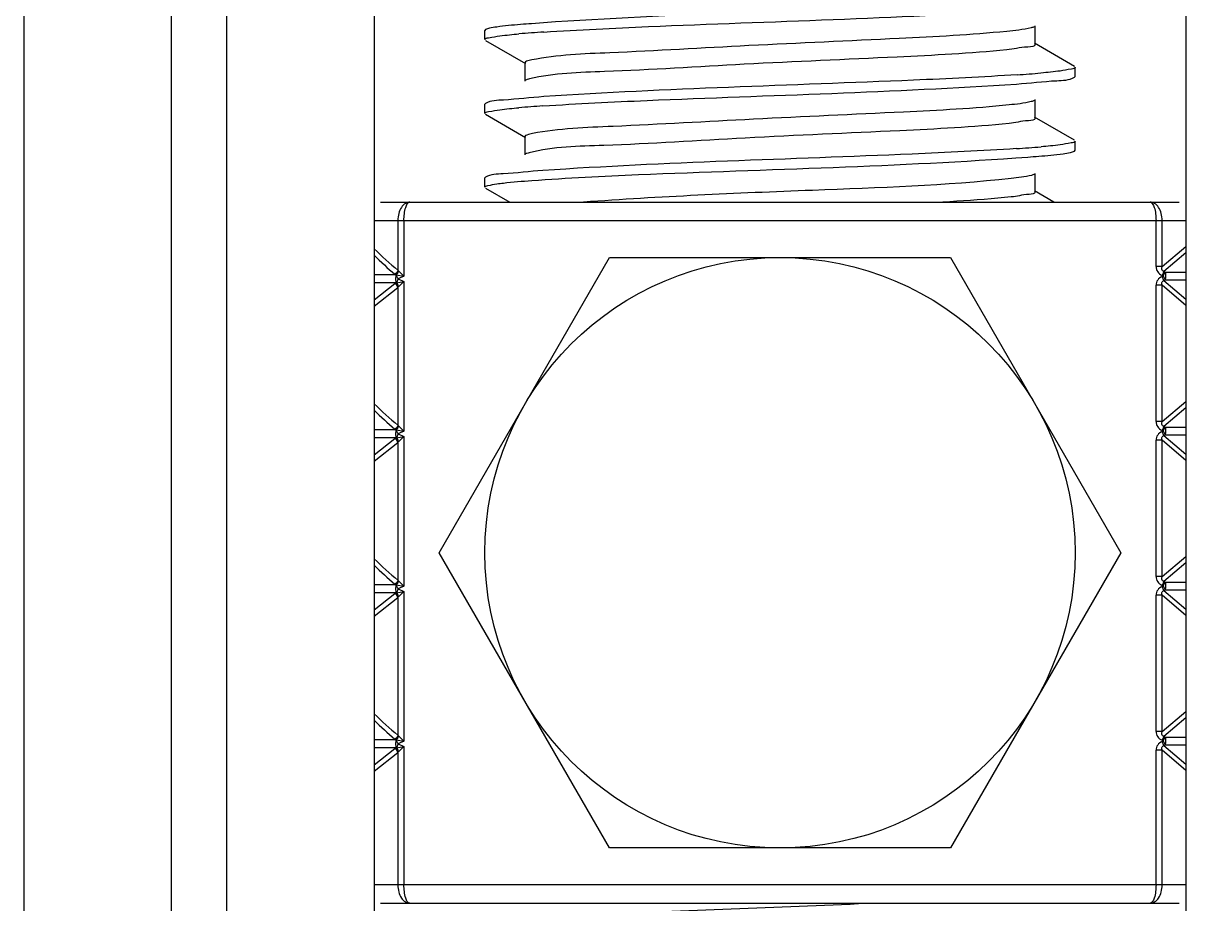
# Model space of a CAD drawing. Extents: x 1725261 to 1937680, y 860327 to 1571294.
# Drawn here: x 1825508.2 to 1825890.5, y 1248838.2 to 1249122 of the extents above; entities that cross this region are included whole.
import ezdxf

# ---------------------------------------------------------------- set-up
doc = ezdxf.new("R2010")
doc.units = 0
doc.header["$LTSCALE"] = 1000
doc.header["$MEASUREMENT"] = 0
doc.styles.get("Standard").update_dxf_attribs({"font": 'gbenor.shx', "bigfont": 'gbcbig.shx'})
doc.dimstyles.get("Standard").update_dxf_attribs({"dimtxt": 0.18, "dimasz": 0.18, "dimexe": 0.18, "dimexo": 0.0625, "dimgap": 0.09, "dimtad": 0, "dimtih": 1, "dimtoh": 1, "dimdec": 4, "dimzin": 0, "dimdsep": 46, "dimtxsty": 'Standard', "dimcen": 0.09, "dimadec": 0, "dimazin": 0, "dimtfac": 1, "dimtdec": 4, "dimtofl": 0, "dimtmove": 0, "dimatfit": 3, "dimfxl": 0, "dimtolj": 1, "dimtzin": 0, "dimarcsym": 0})

msp = doc.modelspace()

# ---------------------------------------------------------------- linework, layer by layer
at = {"linetype": 'Continuous'}
for p, q in [((1825508.17, 1253335.18), (1825508.17, 1248594.16)), ((1825555.79, 1253335.18), (1825555.79, 1248594.16)), ((1825573.65, 1253335.18), (1825573.65, 1248594.16)), ((1825621.28, 1253335.18), (1825621.28, 1248594.16)), ((1825883.22, 1253335.18), (1825883.22, 1248594.16)), ((1825834.61, 1249115.42), (1825834.61, 1249121.37)), ((1825657.22, 1249120.14), (1825657, 1249119.88)), ((1825657, 1249116.91), (1825657, 1249119.88)), ((1825657, 1249116.91), (1825657, 1249119.88)), ((1825657.22, 1249116.64), (1825670.15, 1249109.16)), ((1825847.28, 1249108.24), (1825834.35, 1249115.72)), ((1825669.89, 1249109.46), (1825669.89, 1249103.51)), ((1825847.5, 1249105), (1825847.5, 1249107.98)), ((1825847.5, 1249105), (1825847.5, 1249107.98)), ((1825847.28, 1249104.74), (1825847.5, 1249105)), ((1825657.22, 1249096.33), (1825657, 1249096.07)), ((1825657, 1249093.09), (1825657, 1249096.07)), ((1825657, 1249093.09), (1825657, 1249096.07)), ((1825834.61, 1249091.6), (1825834.61, 1249097.56)), ((1825657.22, 1249092.83), (1825670.15, 1249085.35)), ((1825847.28, 1249084.42), (1825834.35, 1249091.91)), ((1825669.89, 1249085.65), (1825669.89, 1249079.7)), ((1825847.5, 1249081.19), (1825847.5, 1249084.16)), ((1825847.5, 1249081.19), (1825847.5, 1249084.16)), ((1825847.28, 1249080.93), (1825847.5, 1249081.19)), ((1825657.22, 1249072.52), (1825657, 1249072.26)), ((1825657, 1249069.28), (1825657, 1249072.26)), ((1825657, 1249069.28), (1825657, 1249072.26)), ((1825834.61, 1249067.79), (1825834.61, 1249073.74)), ((1825657.22, 1249069.02), (1825665.1, 1249064.46)), ((1825840.62, 1249064.46), (1825834.35, 1249068.09)), ((1825623.37, 1249064.46), (1825881.13, 1249064.46)), ((1825621.28, 1249058.51), (1825883.22, 1249058.51)), ((1825628.91, 1249058.51), (1825628.91, 1249042.51)), ((1825630.89, 1249058.51), (1825630.89, 1249040.55)), ((1825873.61, 1249043.66), (1825873.61, 1249058.51)), ((1825875.59, 1249043.66), (1825875.59, 1249058.51)), ((1825875.59, 1249043.66), (1825883.22, 1249050.14)), ((1825642.26, 1248951.35), (1825697.26, 1249046.6)), ((1825697.26, 1249046.6), (1825807.24, 1249046.6)), ((1825807.24, 1249046.6), (1825862.24, 1248951.35)), ((1825883.22, 1249048.12), (1825876.14, 1249042.11)), ((1825629.07, 1249042.32), (1825628.91, 1249042.51)), ((1825629.15, 1249042.25), (1825629.07, 1249042.32)), ((1825875.59, 1249043.66), (1825873.61, 1249043.66)), ((1825876.14, 1249042.11), (1825875.55, 1249040.85)), ((1825875.96, 1249040.65), (1825876.56, 1249041.91)), ((1825876.56, 1249041.91), (1825876.14, 1249042.11)), ((1825876.56, 1249041.91), (1825883.22, 1249041.91)), ((1825628.28, 1249041.02), (1825621.28, 1249041.02)), ((1825628.24, 1249038.4), (1825621.28, 1249038.43)), ((1825621.28, 1249032.93), (1825627.99, 1249038.24)), ((1825628.24, 1249038.4), (1825628.39, 1249038.44)), ((1825628.4, 1249040.99), (1825628.28, 1249041.02)), ((1825628.39, 1249038.44), (1825628.44, 1249038.46)), ((1825628.43, 1249040.97), (1825630.89, 1249040.55)), ((1825628.98, 1249039.71), (1825628.44, 1249038.46)), ((1825628.44, 1249038.46), (1825630.89, 1249038.89)), ((1825630.89, 1249040.55), (1825628.98, 1249039.71)), ((1825628.98, 1249039.71), (1825630.89, 1249038.89)), ((1825629.13, 1249037.17), (1825629.18, 1249037.21)), ((1825630.89, 1249038.89), (1825630.89, 1248990.54)), ((1825875.59, 1249037.64), (1825873.61, 1249037.64)), ((1825873.61, 1248993.66), (1825873.61, 1249037.64)), ((1825875.96, 1249040.65), (1825875.55, 1249040.85)), ((1825875.55, 1249040.45), (1825875.96, 1249040.65)), ((1825876.14, 1249039.19), (1825875.55, 1249040.45)), ((1825883.22, 1249031.16), (1825875.59, 1249037.64)), ((1825875.59, 1248993.66), (1825875.59, 1249037.64)), ((1825875.96, 1249040.65), (1825876.56, 1249039.39)), ((1825876.14, 1249039.19), (1825876.56, 1249039.39)), ((1825876.14, 1249039.19), (1825883.22, 1249033.18)), ((1825876.56, 1249039.39), (1825883.22, 1249039.39)), ((1825621.28, 1249030.9), (1825628.91, 1249036.93)), ((1825628.91, 1249036.93), (1825629.05, 1249037.09)), ((1825628.91, 1249036.93), (1825628.91, 1248992.5)), ((1825629.05, 1249037.09), (1825629.13, 1249037.17)), ((1825875.59, 1248993.66), (1825883.22, 1249000.13)), ((1825883.22, 1248998.11), (1825876.14, 1248992.1)), ((1825629.07, 1248992.31), (1825628.91, 1248992.5)), ((1825629.15, 1248992.24), (1825629.07, 1248992.31)), ((1825875.59, 1248993.66), (1825873.61, 1248993.66)), ((1825876.14, 1248992.1), (1825875.55, 1248990.84)), ((1825875.96, 1248990.64), (1825876.56, 1248991.91)), ((1825876.56, 1248991.91), (1825876.14, 1248992.1)), ((1825876.56, 1248991.91), (1825883.22, 1248991.91)), ((1825628.28, 1248991.01), (1825621.28, 1248991.01)), ((1825628.24, 1248988.4), (1825621.28, 1248988.42)), ((1825621.28, 1248982.92), (1825627.99, 1248988.23)), ((1825628.24, 1248988.4), (1825628.39, 1248988.43)), ((1825628.4, 1248990.98), (1825628.28, 1248991.01)), ((1825628.39, 1248988.43), (1825628.44, 1248988.46)), ((1825628.43, 1248990.96), (1825630.89, 1248990.54)), ((1825628.98, 1248989.71), (1825628.44, 1248988.46)), ((1825628.44, 1248988.46), (1825630.89, 1248988.88)), ((1825630.89, 1248990.54), (1825628.98, 1248989.71)), ((1825628.98, 1248989.71), (1825630.89, 1248988.88)), ((1825630.89, 1248988.88), (1825630.89, 1248940.54)), ((1825875.59, 1248987.63), (1825873.61, 1248987.63)), ((1825873.61, 1248943.65), (1825873.61, 1248987.63)), ((1825875.96, 1248990.64), (1825875.55, 1248990.84)), ((1825875.55, 1248990.45), (1825875.96, 1248990.64)), ((1825876.14, 1248989.18), (1825875.55, 1248990.45)), ((1825883.22, 1248981.15), (1825875.59, 1248987.63)), ((1825875.59, 1248943.65), (1825875.59, 1248987.63)), ((1825875.96, 1248990.64), (1825876.56, 1248989.38)), ((1825876.14, 1248989.18), (1825876.56, 1248989.38)), ((1825876.14, 1248989.18), (1825883.22, 1248983.17)), ((1825876.56, 1248989.38), (1825883.22, 1248989.38)), ((1825621.28, 1248980.89), (1825628.91, 1248986.92)), ((1825628.91, 1248986.92), (1825629.05, 1248987.09)), ((1825628.91, 1248986.92), (1825628.91, 1248942.49)), ((1825629.05, 1248987.09), (1825629.13, 1248987.16)), ((1825629.13, 1248987.16), (1825629.18, 1248987.2)), ((1825697.26, 1248856.1), (1825642.26, 1248951.35)), ((1825862.24, 1248951.35), (1825807.24, 1248856.1)), ((1825875.59, 1248943.65), (1825883.22, 1248950.12)), ((1825883.22, 1248948.11), (1825876.14, 1248942.1)), ((1825629.07, 1248942.3), (1825628.91, 1248942.49)), ((1825629.15, 1248942.23), (1825629.07, 1248942.3)), ((1825875.59, 1248943.65), (1825873.61, 1248943.65)), ((1825876.14, 1248942.1), (1825875.55, 1248940.83)), ((1825875.96, 1248940.64), (1825876.56, 1248941.9)), ((1825876.56, 1248941.9), (1825876.14, 1248942.1)), ((1825876.56, 1248941.9), (1825883.22, 1248941.9)), ((1825628.28, 1248941), (1825621.28, 1248941)), ((1825628.24, 1248938.39), (1825621.28, 1248938.41)), ((1825621.28, 1248932.92), (1825627.99, 1248938.23)), ((1825628.24, 1248938.39), (1825628.39, 1248938.43)), ((1825628.4, 1248940.97), (1825628.28, 1248941)), ((1825628.39, 1248938.43), (1825628.44, 1248938.45)), ((1825628.43, 1248940.96), (1825630.89, 1248940.54)), ((1825628.98, 1248939.7), (1825628.44, 1248938.45)), ((1825628.44, 1248938.45), (1825630.89, 1248938.87)), ((1825630.89, 1248940.54), (1825628.98, 1248939.7)), ((1825628.98, 1248939.7), (1825630.89, 1248938.87)), ((1825630.89, 1248938.87), (1825630.89, 1248890.53)), ((1825875.96, 1248940.64), (1825875.55, 1248940.83)), ((1825875.55, 1248940.44), (1825875.96, 1248940.64)), ((1825876.14, 1248939.18), (1825875.55, 1248940.44)), ((1825875.96, 1248940.64), (1825876.56, 1248939.37)), ((1825876.14, 1248939.18), (1825876.56, 1248939.37)), ((1825876.14, 1248939.18), (1825883.22, 1248933.16)), ((1825876.56, 1248939.37), (1825883.22, 1248939.37)), ((1825621.28, 1248930.88), (1825628.91, 1248936.92)), ((1825628.91, 1248936.92), (1825629.05, 1248937.08)), ((1825628.91, 1248936.92), (1825628.91, 1248892.49)), ((1825629.05, 1248937.08), (1825629.13, 1248937.15)), ((1825629.13, 1248937.15), (1825629.18, 1248937.2)), ((1825875.59, 1248937.62), (1825873.61, 1248937.62)), ((1825873.61, 1248893.64), (1825873.61, 1248937.62)), ((1825883.22, 1248931.14), (1825875.59, 1248937.62)), ((1825875.59, 1248893.64), (1825875.59, 1248937.62)), ((1825875.59, 1248893.64), (1825883.22, 1248900.12)), ((1825883.22, 1248898.1), (1825876.14, 1248892.09)), ((1825629.07, 1248892.29), (1825628.91, 1248892.49)), ((1825629.15, 1248892.23), (1825629.07, 1248892.29)), ((1825875.59, 1248893.64), (1825873.61, 1248893.64)), ((1825876.14, 1248892.09), (1825875.55, 1248890.83)), ((1825876.56, 1248891.89), (1825876.14, 1248892.09)), ((1825628.28, 1248890.99), (1825621.28, 1248891)), ((1825628.24, 1248888.38), (1825621.28, 1248888.4)), ((1825621.28, 1248882.91), (1825627.99, 1248888.22)), ((1825628.24, 1248888.38), (1825628.39, 1248888.42)), ((1825628.4, 1248890.97), (1825628.28, 1248890.99)), ((1825628.39, 1248888.42), (1825628.44, 1248888.44)), ((1825628.43, 1248890.95), (1825630.89, 1248890.53)), ((1825628.98, 1248889.69), (1825628.44, 1248888.44)), ((1825628.44, 1248888.44), (1825630.89, 1248888.87)), ((1825630.89, 1248890.53), (1825628.98, 1248889.69)), ((1825628.98, 1248889.69), (1825630.89, 1248888.87)), ((1825630.89, 1248888.87), (1825630.89, 1248844.19)), ((1825875.96, 1248890.63), (1825875.55, 1248890.83)), ((1825875.55, 1248890.43), (1825875.96, 1248890.63)), ((1825876.14, 1248889.17), (1825875.55, 1248890.43)), ((1825875.96, 1248890.63), (1825876.56, 1248891.89)), ((1825875.96, 1248890.63), (1825876.56, 1248889.37)), ((1825876.14, 1248889.17), (1825876.56, 1248889.37)), ((1825876.14, 1248889.17), (1825883.22, 1248883.16)), ((1825876.56, 1248891.89), (1825883.22, 1248891.89)), ((1825876.56, 1248889.37), (1825883.22, 1248889.37)), ((1825621.28, 1248880.88), (1825628.91, 1248886.91)), ((1825628.91, 1248886.91), (1825629.05, 1248887.07)), ((1825628.91, 1248886.91), (1825628.91, 1248844.19)), ((1825629.05, 1248887.07), (1825629.13, 1248887.15)), ((1825629.13, 1248887.15), (1825629.18, 1248887.19)), ((1825875.59, 1248887.62), (1825873.61, 1248887.62)), ((1825873.61, 1248844.19), (1825873.61, 1248887.62)), ((1825883.22, 1248881.14), (1825875.59, 1248887.62)), ((1825875.59, 1248844.19), (1825875.59, 1248887.62)), ((1825807.24, 1248856.1), (1825697.26, 1248856.1)), ((1825883.22, 1248844.19), (1825621.28, 1248844.19)), ((1825623.37, 1248838.24), (1825881.13, 1248838.24))]:
    msp.add_line(p, q, dxfattribs=at)
msp.add_circle((1825752.25, 1248951.35), 95.25, dxfattribs=at)
for centre, radius, start, end in [((1825703.8, 1248692.29), 427.95, 93.7169, 94.7992), ((1825801.27, 1249525.31), 420.65, 273.7623, 274.8008), ((1825703.39, 1248673.68), 422.73, 93.7496, 94.8), ((1825800.86, 1249506.68), 425.85, 273.7294, 274.8001), ((1825694.84, 1249122.96), 104.01, 224.9882, 230.6634), ((1825695.33, 1249121.99), 105.17, 225.2411, 230.1872), ((1825629.18, 1249042.63), 1.85, 230.2237, 240.9585), ((1825629.15, 1249036.78), 1.86, 119.1442, 128.3025), ((1825694.84, 1249072.95), 104.01, 224.9882, 230.6634), ((1825695.33, 1249071.99), 105.17, 225.2411, 230.1872), ((1825629.18, 1248992.63), 1.85, 230.2237, 240.9585), ((1825629.15, 1248986.77), 1.86, 119.1442, 128.3025), ((1825694.84, 1249022.94), 104.01, 224.9882, 230.6634), ((1825695.33, 1249021.98), 105.17, 225.2411, 230.1872), ((1825629.18, 1248942.62), 1.85, 230.2237, 240.9585), ((1825629.15, 1248936.76), 1.86, 119.1442, 128.3025), ((1825694.84, 1248972.94), 104.01, 224.9882, 230.6634), ((1825695.33, 1248971.97), 105.17, 225.2411, 230.1872), ((1825629.18, 1248892.61), 1.85, 230.2237, 240.9585), ((1825629.15, 1248886.76), 1.86, 119.1442, 128.3025)]:
    msp.add_arc(centre, radius, start, end, dxfattribs=at)
for points, knots in [([(1825831.91, 1249129.59), (1825820.39, 1249128.75), (1825767.08, 1249126.16), (1825713.7, 1249125.12), (1825672.01, 1249122.04)], [0, 0, 0, 0, 0.216609, 1, 1, 1, 1]), ([(1825676.06, 1249119.35), (1825687.3, 1249120.09), (1825738.24, 1249122.53), (1825789.24, 1249123.75), (1825828.88, 1249126.4)], [0, 0, 0, 0, 0.221018, 1, 1, 1, 1]), ([(1825672.01, 1249122.04), (1825670.86, 1249121.95), (1825667.12, 1249121.66), (1825663.39, 1249121.32), (1825660.82, 1249120.96)], [0, 0, 0, 0, 0.307564, 1, 1, 1, 1]), ([(1825657, 1249116.91), (1825657, 1249117.36), (1825659.43, 1249117.63), (1825660.65, 1249117.97), (1825661.87, 1249118.12)], [0, 0, 0, 0, 0.270608, 1, 1, 1, 1]), ([(1825660.82, 1249120.96), (1825660.04, 1249120.85), (1825658.84, 1249120.64), (1825657.61, 1249120.36), (1825657.23, 1249120.14)], [0, 0, 0, 0, 0.642699, 1, 1, 1, 1]), ([(1825825.42, 1249119.56), (1825813.89, 1249118.41), (1825786.15, 1249116.99), (1825743.42, 1249115.14), (1825703.95, 1249112.8), (1825680.41, 1249112), (1825672.12, 1249110.35)], [0, 0, 0, 0, 0.226386, 0.542344, 0.83502, 1, 1, 1, 1]), ([(1825834.35, 1249121.07), (1825834.03, 1249120.88), (1825831.07, 1249120.08), (1825828.06, 1249119.83), (1825825.42, 1249119.56)], [0, 0, 0, 0, 0.123298, 1, 1, 1, 1]), ([(1825834.61, 1249115.42), (1825834.61, 1249114.58), (1825829.87, 1249114.54), (1825827.72, 1249113.84), (1825825.42, 1249113.61)], [0, 0, 0, 0, 0.265413, 1, 1, 1, 1]), ([(1825672.12, 1249110.35), (1825671.56, 1249110.24), (1825670.9, 1249110.09), (1825669.89, 1249109.7), (1825669.89, 1249109.46)], [0, 0, 0, 0, 0.707754, 1, 1, 1, 1]), ([(1825825.42, 1249113.61), (1825813.66, 1249112.43), (1825785.41, 1249110.99), (1825742.09, 1249109.19), (1825702.7, 1249106.62), (1825679.35, 1249106.12), (1825671.46, 1249104.25)], [0, 0, 0, 0, 0.229855, 0.549948, 0.842489, 1, 1, 1, 1]), ([(1825847.5, 1249107.98), (1825847.5, 1249107.53), (1825845.12, 1249107.25), (1825843.93, 1249106.92), (1825842.73, 1249106.77)], [0, 0, 0, 0, 0.270923, 1, 1, 1, 1]), ([(1825671.46, 1249104.25), (1825671.2, 1249104.19), (1825670.75, 1249104.07), (1825670.31, 1249103.91), (1825670.15, 1249103.81)], [0, 0, 0, 0, 0.593987, 1, 1, 1, 1]), ([(1825675.74, 1249095.51), (1825686.94, 1249096.26), (1825737.88, 1249098.7), (1825788.87, 1249099.93), (1825828.56, 1249102.57)], [0, 0, 0, 0, 0.219989, 1, 1, 1, 1]), ([(1825828.88, 1249105.57), (1825817.7, 1249104.82), (1825766.76, 1249102.37), (1825715.77, 1249101.14), (1825676.06, 1249098.51)], [0, 0, 0, 0, 0.219595, 1, 1, 1, 1]), ([(1825828.56, 1249102.57), (1825832.9, 1249102.86), (1825838.97, 1249103.7), (1825845.59, 1249103.77), (1825847.27, 1249104.74)], [0, 0, 0, 0, 0.691216, 1, 1, 1, 1]), ([(1825676.06, 1249098.51), (1825671.69, 1249098.22), (1825665.59, 1249097.37), (1825658.92, 1249097.3), (1825657.23, 1249096.33)], [0, 0, 0, 0, 0.691341, 1, 1, 1, 1]), ([(1825826.17, 1249095.83), (1825814.85, 1249094.65), (1825787.34, 1249093.24), (1825744.71, 1249091.37), (1825704.88, 1249089.08), (1825680.97, 1249088.19), (1825672.43, 1249086.6)], [0, 0, 0, 0, 0.221662, 0.536163, 0.830773, 1, 1, 1, 1]), ([(1825834.35, 1249097.26), (1825834.05, 1249097.08), (1825831.34, 1249096.32), (1825828.58, 1249096.08), (1825826.17, 1249095.83)], [0, 0, 0, 0, 0.125495, 1, 1, 1, 1]), ([(1825657, 1249093.09), (1825657, 1249093.54), (1825659.4, 1249093.82), (1825660.6, 1249094.15), (1825661.81, 1249094.3)], [0, 0, 0, 0, 0.270808, 1, 1, 1, 1]), ([(1825834.61, 1249091.6), (1825834.61, 1249090.84), (1825830.28, 1249090.72), (1825828.28, 1249090.09), (1825826.17, 1249089.87)], [0, 0, 0, 0, 0.266153, 1, 1, 1, 1]), ([(1825826.17, 1249089.87), (1825814.45, 1249088.65), (1825786.05, 1249087.21), (1825742.38, 1249085.42), (1825702.67, 1249082.72), (1825679.1, 1249082.37), (1825671.27, 1249080.39)], [0, 0, 0, 0, 0.227665, 0.549451, 0.843883, 1, 1, 1, 1]), ([(1825672.43, 1249086.6), (1825671.79, 1249086.48), (1825671.06, 1249086.31), (1825669.89, 1249085.92), (1825669.89, 1249085.65)], [0, 0, 0, 0, 0.711573, 1, 1, 1, 1]), ([(1825847.5, 1249084.16), (1825847.5, 1249083.71), (1825845.09, 1249083.44), (1825843.88, 1249083.1), (1825842.66, 1249082.95)], [0, 0, 0, 0, 0.270717, 1, 1, 1, 1]), ([(1825671.27, 1249080.39), (1825671.04, 1249080.34), (1825670.66, 1249080.23), (1825670.29, 1249080.08), (1825670.15, 1249080)], [0, 0, 0, 0, 0.586829, 1, 1, 1, 1]), ([(1825828.56, 1249081.73), (1825817.34, 1249080.99), (1825766.4, 1249078.54), (1825715.4, 1249077.32), (1825675.74, 1249074.68)], [0, 0, 0, 0, 0.220621, 1, 1, 1, 1]), ([(1825832.26, 1249079.01), (1825833.43, 1249079.1), (1825837.21, 1249079.39), (1825841, 1249079.73), (1825843.61, 1249080.1)], [0, 0, 0, 0, 0.307378, 1, 1, 1, 1]), ([(1825843.61, 1249080.1), (1825844.41, 1249080.21), (1825845.63, 1249080.42), (1825846.89, 1249080.7), (1825847.27, 1249080.93)], [0, 0, 0, 0, 0.643431, 1, 1, 1, 1]), ([(1825672.12, 1249071.45), (1825683.59, 1249072.29), (1825736.97, 1249074.89), (1825790.43, 1249075.95), (1825832.26, 1249079.01)], [0, 0, 0, 0, 0.215118, 1, 1, 1, 1]), ([(1825675.74, 1249074.68), (1825671.45, 1249074.39), (1825665.45, 1249073.56), (1825658.89, 1249073.47), (1825657.23, 1249072.52)], [0, 0, 0, 0, 0.691044, 1, 1, 1, 1]), ([(1825826.88, 1249072.09), (1825805.58, 1249069.77), (1825759.45, 1249068.3), (1825713.4, 1249066.23), (1825688.8, 1249064.46)], [0, 0, 0, 0, 0.464865, 1, 1, 1, 1]), ([(1825834.35, 1249073.44), (1825834.07, 1249073.28), (1825831.61, 1249072.56), (1825829.08, 1249072.33), (1825826.88, 1249072.09)], [0, 0, 0, 0, 0.12782, 1, 1, 1, 1]), ([(1825657, 1249069.28), (1825657, 1249069.65), (1825658.89, 1249069.97), (1825659.89, 1249070.23), (1825660.85, 1249070.36)], [0, 0, 0, 0, 0.274527, 1, 1, 1, 1]), ([(1825660.85, 1249070.36), (1825661.57, 1249070.46), (1825665.32, 1249070.92), (1825669.08, 1249071.22), (1825672.12, 1249071.45)], [0, 0, 0, 0, 0.191292, 1, 1, 1, 1]), ([(1825834.61, 1249067.79), (1825834.62, 1249067.08), (1825830.66, 1249066.91), (1825828.81, 1249066.35), (1825826.88, 1249066.14)], [0, 0, 0, 0, 0.266951, 1, 1, 1, 1]), ([(1825632.8, 1249064.46), (1825632.29, 1249064.46), (1825631.18, 1249064.1), (1825629.92, 1249062.73), (1825629.1, 1249060.79), (1825628.91, 1249059.29), (1825628.91, 1249058.51)], [0, 0, 0, 0, 0.195972, 0.42512, 0.697797, 1, 1, 1, 1]), ([(1825630.89, 1249058.51), (1825630.89, 1249059.94), (1825631.1, 1249061.88), (1825631.86, 1249063.91), (1825632.52, 1249064.46), (1825632.8, 1249064.46)], [0, 0, 0, 0, 0.657525, 0.871922, 1, 1, 1, 1]), ([(1825826.88, 1249066.14), (1825825.45, 1249065.98), (1825818.12, 1249065.29), (1825810.76, 1249064.82), (1825804.84, 1249064.46)], [0, 0, 0, 0, 0.195123, 1, 1, 1, 1]), ([(1825871.7, 1249064.46), (1825871.98, 1249064.46), (1825872.64, 1249063.91), (1825873.4, 1249061.88), (1825873.61, 1249059.94), (1825873.61, 1249058.51)], [0, 0, 0, 0, 0.128078, 0.342475, 1, 1, 1, 1]), ([(1825875.59, 1249058.51), (1825875.59, 1249059.29), (1825875.4, 1249060.79), (1825874.58, 1249062.73), (1825873.32, 1249064.1), (1825872.21, 1249064.46), (1825871.7, 1249064.46)], [0, 0, 0, 0, 0.302203, 0.57488, 0.804028, 1, 1, 1, 1]), ([(1825629.15, 1249042.25), (1825629.28, 1249042.13), (1825629.87, 1249041.57), (1825630.44, 1249040.99), (1825630.89, 1249040.55)], [0, 0, 0, 0, 0.225254, 1, 1, 1, 1]), ([(1825873.61, 1249043.66), (1825873.61, 1249043.07), (1825874.02, 1249041.86), (1825875.01, 1249041.1), (1825875.55, 1249040.85)], [0, 0, 0, 0, 0.499355, 1, 1, 1, 1]), ([(1825876.14, 1249042.11), (1825875.86, 1249042.2), (1825875.39, 1249042.76), (1825875.53, 1249043.37), (1825875.59, 1249043.66)], [0, 0, 0, 0, 0.502447, 1, 1, 1, 1]), ([(1825876.56, 1249039.39), (1825876.74, 1249039.77), (1825876.87, 1249040.65), (1825876.74, 1249041.53), (1825876.56, 1249041.91)], [0, 0, 0, 0, 0.500048, 1, 1, 1, 1]), ([(1825628.42, 1249041.01), (1825628.33, 1249040.82), (1825628.06, 1249039.99), (1825628.11, 1249039.04), (1825628.39, 1249038.44)], [0, 0, 0, 0, 0.236634, 1, 1, 1, 1]), ([(1825628.98, 1249039.71), (1825628.93, 1249039.84), (1825628.74, 1249040.27), (1825628.52, 1249040.69), (1825628.42, 1249041.01)], [0, 0, 0, 0, 0.285481, 1, 1, 1, 1]), ([(1825629.18, 1249037.21), (1825629.31, 1249037.33), (1825629.89, 1249037.88), (1825630.45, 1249038.45), (1825630.89, 1249038.89)], [0, 0, 0, 0, 0.226794, 1, 1, 1, 1]), ([(1825875.55, 1249040.45), (1825875.01, 1249040.2), (1825874.02, 1249039.44), (1825873.61, 1249038.23), (1825873.61, 1249037.64)], [0, 0, 0, 0, 0.500643, 1, 1, 1, 1]), ([(1825875.59, 1249037.64), (1825875.53, 1249037.93), (1825875.39, 1249038.54), (1825875.86, 1249039.1), (1825876.14, 1249039.19)], [0, 0, 0, 0, 0.49632, 1, 1, 1, 1]), ([(1825629.15, 1248992.24), (1825629.28, 1248992.12), (1825629.87, 1248991.56), (1825630.44, 1248990.99), (1825630.89, 1248990.54)], [0, 0, 0, 0, 0.225254, 1, 1, 1, 1]), ([(1825873.61, 1248993.66), (1825873.61, 1248993.06), (1825874.02, 1248991.85), (1825875.01, 1248991.09), (1825875.55, 1248990.84)], [0, 0, 0, 0, 0.499355, 1, 1, 1, 1]), ([(1825876.14, 1248992.1), (1825875.86, 1248992.19), (1825875.39, 1248992.75), (1825875.53, 1248993.37), (1825875.59, 1248993.66)], [0, 0, 0, 0, 0.502447, 1, 1, 1, 1]), ([(1825876.56, 1248989.38), (1825876.74, 1248989.77), (1825876.87, 1248990.64), (1825876.74, 1248991.52), (1825876.56, 1248991.91)], [0, 0, 0, 0, 0.500048, 1, 1, 1, 1]), ([(1825628.42, 1248991), (1825628.33, 1248990.82), (1825628.06, 1248989.99), (1825628.11, 1248989.03), (1825628.39, 1248988.43)], [0, 0, 0, 0, 0.236634, 1, 1, 1, 1]), ([(1825628.98, 1248989.71), (1825628.93, 1248989.83), (1825628.74, 1248990.26), (1825628.52, 1248990.68), (1825628.42, 1248991)], [0, 0, 0, 0, 0.285481, 1, 1, 1, 1]), ([(1825629.18, 1248987.2), (1825629.31, 1248987.32), (1825629.89, 1248987.87), (1825630.45, 1248988.44), (1825630.89, 1248988.88)], [0, 0, 0, 0, 0.226794, 1, 1, 1, 1]), ([(1825875.55, 1248990.45), (1825875.01, 1248990.19), (1825874.02, 1248989.44), (1825873.61, 1248988.22), (1825873.61, 1248987.63)], [0, 0, 0, 0, 0.500643, 1, 1, 1, 1]), ([(1825875.59, 1248987.63), (1825875.53, 1248987.92), (1825875.39, 1248988.53), (1825875.86, 1248989.1), (1825876.14, 1248989.18)], [0, 0, 0, 0, 0.49632, 1, 1, 1, 1]), ([(1825629.15, 1248942.23), (1825629.28, 1248942.11), (1825629.87, 1248941.56), (1825630.44, 1248940.98), (1825630.89, 1248940.54)], [0, 0, 0, 0, 0.225254, 1, 1, 1, 1]), ([(1825873.61, 1248943.65), (1825873.61, 1248943.06), (1825874.02, 1248941.84), (1825875.01, 1248941.09), (1825875.55, 1248940.83)], [0, 0, 0, 0, 0.499355, 1, 1, 1, 1]), ([(1825876.14, 1248942.1), (1825875.86, 1248942.18), (1825875.39, 1248942.75), (1825875.53, 1248943.36), (1825875.59, 1248943.65)], [0, 0, 0, 0, 0.502447, 1, 1, 1, 1]), ([(1825876.56, 1248939.37), (1825876.74, 1248939.76), (1825876.87, 1248940.64), (1825876.74, 1248941.51), (1825876.56, 1248941.9)], [0, 0, 0, 0, 0.500048, 1, 1, 1, 1]), ([(1825628.42, 1248940.99), (1825628.33, 1248940.81), (1825628.06, 1248939.98), (1825628.11, 1248939.03), (1825628.39, 1248938.43)], [0, 0, 0, 0, 0.236634, 1, 1, 1, 1]), ([(1825628.98, 1248939.7), (1825628.93, 1248939.83), (1825628.74, 1248940.26), (1825628.52, 1248940.67), (1825628.42, 1248940.99)], [0, 0, 0, 0, 0.285481, 1, 1, 1, 1]), ([(1825629.18, 1248937.2), (1825629.31, 1248937.32), (1825629.89, 1248937.87), (1825630.45, 1248938.43), (1825630.89, 1248938.87)], [0, 0, 0, 0, 0.226794, 1, 1, 1, 1]), ([(1825875.55, 1248940.44), (1825875.01, 1248940.19), (1825874.02, 1248939.43), (1825873.61, 1248938.22), (1825873.61, 1248937.62)], [0, 0, 0, 0, 0.500643, 1, 1, 1, 1]), ([(1825875.59, 1248937.62), (1825875.53, 1248937.91), (1825875.39, 1248938.52), (1825875.86, 1248939.09), (1825876.14, 1248939.18)], [0, 0, 0, 0, 0.49632, 1, 1, 1, 1]), ([(1825629.15, 1248892.23), (1825629.28, 1248892.1), (1825629.87, 1248891.55), (1825630.44, 1248890.97), (1825630.89, 1248890.53)], [0, 0, 0, 0, 0.225254, 1, 1, 1, 1]), ([(1825873.61, 1248893.64), (1825873.61, 1248893.05), (1825874.02, 1248891.83), (1825875.01, 1248891.08), (1825875.55, 1248890.83)], [0, 0, 0, 0, 0.499355, 1, 1, 1, 1]), ([(1825876.14, 1248892.09), (1825875.86, 1248892.18), (1825875.39, 1248892.74), (1825875.53, 1248893.35), (1825875.59, 1248893.64)], [0, 0, 0, 0, 0.502447, 1, 1, 1, 1]), ([(1825628.42, 1248890.99), (1825628.33, 1248890.8), (1825628.06, 1248889.97), (1825628.11, 1248889.02), (1825628.39, 1248888.42)], [0, 0, 0, 0, 0.236634, 1, 1, 1, 1]), ([(1825628.98, 1248889.69), (1825628.93, 1248889.82), (1825628.74, 1248890.25), (1825628.52, 1248890.67), (1825628.42, 1248890.99)], [0, 0, 0, 0, 0.285481, 1, 1, 1, 1]), ([(1825629.18, 1248887.19), (1825629.31, 1248887.31), (1825629.89, 1248887.86), (1825630.45, 1248888.43), (1825630.89, 1248888.87)], [0, 0, 0, 0, 0.226794, 1, 1, 1, 1]), ([(1825875.55, 1248890.43), (1825875.01, 1248890.18), (1825874.02, 1248889.42), (1825873.61, 1248888.21), (1825873.61, 1248887.62)], [0, 0, 0, 0, 0.500643, 1, 1, 1, 1]), ([(1825875.59, 1248887.62), (1825875.53, 1248887.9), (1825875.39, 1248888.52), (1825875.86, 1248889.08), (1825876.14, 1248889.17)], [0, 0, 0, 0, 0.49632, 1, 1, 1, 1]), ([(1825876.56, 1248889.37), (1825876.74, 1248889.75), (1825876.87, 1248890.63), (1825876.74, 1248891.5), (1825876.56, 1248891.89)], [0, 0, 0, 0, 0.500048, 1, 1, 1, 1]), ([(1825628.91, 1248844.19), (1825628.91, 1248843.41), (1825629.1, 1248841.91), (1825629.92, 1248839.97), (1825631.18, 1248838.6), (1825632.29, 1248838.24), (1825632.8, 1248838.24)], [0, 0, 0, 0, 0.302203, 0.57488, 0.804028, 1, 1, 1, 1]), ([(1825632.8, 1248838.24), (1825632.52, 1248838.24), (1825631.86, 1248838.79), (1825631.1, 1248840.82), (1825630.89, 1248842.76), (1825630.89, 1248844.19)], [0, 0, 0, 0, 0.128078, 0.342475, 1, 1, 1, 1]), ([(1825873.61, 1248844.19), (1825873.61, 1248842.76), (1825873.4, 1248840.82), (1825872.64, 1248838.79), (1825871.98, 1248838.24), (1825871.7, 1248838.24)], [0, 0, 0, 0, 0.657525, 0.871922, 1, 1, 1, 1]), ([(1825871.7, 1248838.24), (1825872.21, 1248838.24), (1825873.32, 1248838.6), (1825874.58, 1248839.97), (1825875.4, 1248841.91), (1825875.59, 1248843.41), (1825875.59, 1248844.19)], [0, 0, 0, 0, 0.195972, 0.42512, 0.697797, 1, 1, 1, 1]), ([(1825672.13, 1248833.32), (1825678.99, 1248833.82), (1825715.05, 1248835.8), (1825751.14, 1248837.02), (1825780.34, 1248838.24)], [0, 0, 0, 0, 0.190688, 1, 1, 1, 1])]:
    msp.add_open_spline(points, degree=3, knots=knots, dxfattribs=at)
for points in [[(1825661.87, 1249118.12), (1825663.91, 1249118.38), (1825665.95, 1249118.57), (1825668, 1249118.74)], [(1825842.73, 1249106.77), (1825840.65, 1249106.51), (1825838.57, 1249106.31), (1825836.48, 1249106.13)], [(1825661.81, 1249094.3), (1825663.87, 1249094.56), (1825665.94, 1249094.76), (1825668.02, 1249094.93)], [(1825842.66, 1249082.95), (1825840.61, 1249082.69), (1825838.56, 1249082.5), (1825836.5, 1249082.32)], [(1825628.91, 1249042.51), (1825628.78, 1249041.99), (1825628.43, 1249041.51), (1825627.99, 1249041.21)], [(1825629.07, 1249042.32), (1825628.96, 1249041.82), (1825628.67, 1249041.34), (1825628.28, 1249041.02)], [(1825628.4, 1249040.99), (1825628.75, 1249041.32), (1825629.04, 1249041.77), (1825629.15, 1249042.25)], [(1825628.91, 1249036.93), (1825628.78, 1249037.45), (1825628.43, 1249037.94), (1825627.99, 1249038.24)], [(1825629.05, 1249037.09), (1825628.94, 1249037.6), (1825628.64, 1249038.08), (1825628.24, 1249038.4)], [(1825629.13, 1249037.17), (1825629.02, 1249037.64), (1825628.76, 1249038.11), (1825628.39, 1249038.44)], [(1825629.18, 1249037.21), (1825629.06, 1249037.68), (1825628.8, 1249038.14), (1825628.44, 1249038.46)], [(1825628.91, 1248992.5), (1825628.78, 1248991.99), (1825628.43, 1248991.5), (1825627.99, 1248991.2)], [(1825629.07, 1248992.31), (1825628.96, 1248991.81), (1825628.67, 1248991.33), (1825628.28, 1248991.01)], [(1825628.4, 1248990.98), (1825628.75, 1248991.32), (1825629.04, 1248991.76), (1825629.15, 1248992.24)], [(1825628.91, 1248986.92), (1825628.78, 1248987.44), (1825628.43, 1248987.93), (1825627.99, 1248988.23)], [(1825629.05, 1248987.09), (1825628.94, 1248987.59), (1825628.64, 1248988.08), (1825628.24, 1248988.4)], [(1825629.13, 1248987.16), (1825629.02, 1248987.64), (1825628.76, 1248988.11), (1825628.39, 1248988.43)], [(1825629.18, 1248987.2), (1825629.06, 1248987.67), (1825628.8, 1248988.13), (1825628.44, 1248988.46)], [(1825628.91, 1248942.49), (1825628.78, 1248941.98), (1825628.43, 1248941.5), (1825627.99, 1248941.2)], [(1825629.07, 1248942.3), (1825628.96, 1248941.81), (1825628.67, 1248941.32), (1825628.28, 1248941)], [(1825628.4, 1248940.97), (1825628.75, 1248941.31), (1825629.04, 1248941.76), (1825629.15, 1248942.23)], [(1825628.91, 1248936.92), (1825628.78, 1248937.43), (1825628.43, 1248937.92), (1825627.99, 1248938.23)], [(1825629.05, 1248937.08), (1825628.94, 1248937.58), (1825628.64, 1248938.07), (1825628.24, 1248938.39)], [(1825629.13, 1248937.15), (1825629.02, 1248937.63), (1825628.76, 1248938.1), (1825628.39, 1248938.43)], [(1825629.18, 1248937.2), (1825629.06, 1248937.67), (1825628.8, 1248938.12), (1825628.44, 1248938.45)], [(1825628.91, 1248892.49), (1825628.78, 1248891.97), (1825628.43, 1248891.49), (1825627.99, 1248891.19)], [(1825629.07, 1248892.29), (1825628.96, 1248891.8), (1825628.67, 1248891.32), (1825628.28, 1248890.99)], [(1825628.4, 1248890.97), (1825628.75, 1248891.3), (1825629.04, 1248891.75), (1825629.15, 1248892.23)], [(1825628.91, 1248886.91), (1825628.78, 1248887.43), (1825628.43, 1248887.92), (1825627.99, 1248888.22)], [(1825629.05, 1248887.07), (1825628.94, 1248887.57), (1825628.64, 1248888.06), (1825628.24, 1248888.38)], [(1825629.13, 1248887.15), (1825629.02, 1248887.62), (1825628.76, 1248888.09), (1825628.39, 1248888.42)], [(1825629.18, 1248887.19), (1825629.06, 1248887.66), (1825628.8, 1248888.12), (1825628.44, 1248888.44)]]:
    msp.add_open_spline(points, degree=3, dxfattribs=at)

# ---------------------------------------------------------------- leaders
msp.add_leader([(1825840.81, 1248492.84), (1826974.42, 1248887.72)], dimstyle='Standard', override={"dimgap": 20, "dimtad": 0})

doc.saveas('drawing.dxf')
